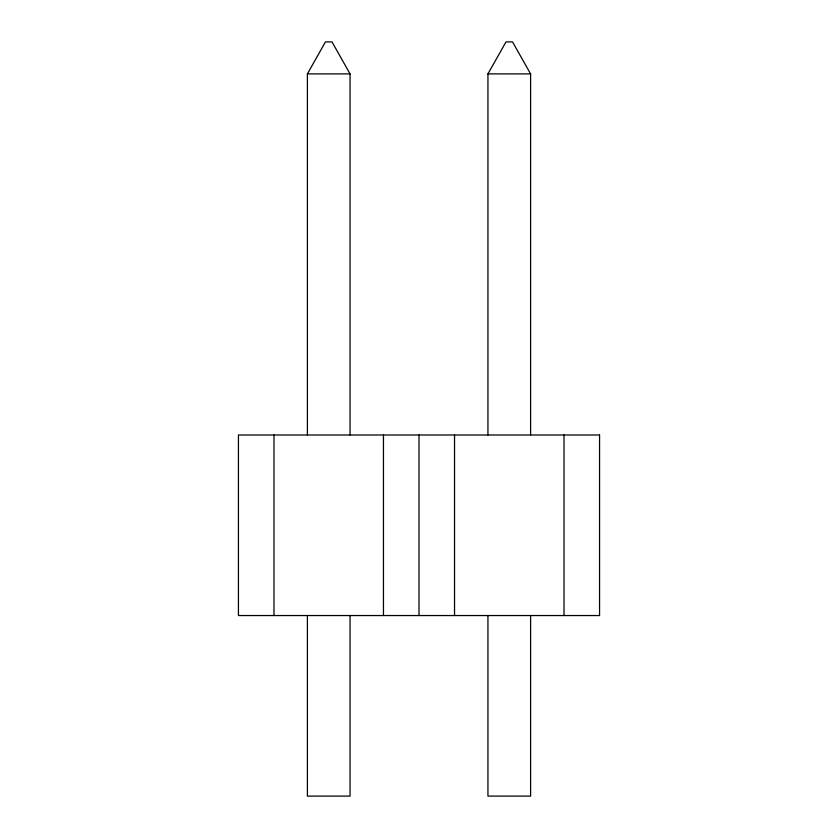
<?xml version="1.0" encoding="UTF-8"?>
<svg xmlns="http://www.w3.org/2000/svg" width="838" height="838" viewBox="0 0 838 838"><rect width="100%" height="100%" fill="white"/><g stroke="black" fill="none" stroke-linecap="round" stroke-linejoin="round"><path stroke-width="1.26" d="M307.399 434.995L307.399 73.891L325.458 41.9L331.995 41.9L350.054 73.891L350.054 434.995M487.946 434.995L487.946 73.891L506.005 41.9L512.542 41.9L530.601 73.891L530.601 434.995M307.399 73.891L350.054 73.891M487.946 73.891L530.601 73.891M564.016 434.995L564.016 615.542M530.601 615.542L530.601 796.1L487.946 796.1L487.946 615.542M454.542 434.995L454.542 615.542M419 434.995L419 615.542M383.458 434.995L383.458 615.542M350.054 615.542L350.054 796.1L307.399 796.1L307.399 615.542M273.984 434.995L273.984 615.542M599.558 434.995L238.442 434.995L238.442 615.542L599.558 615.542L599.558 434.995"/></g></svg>
